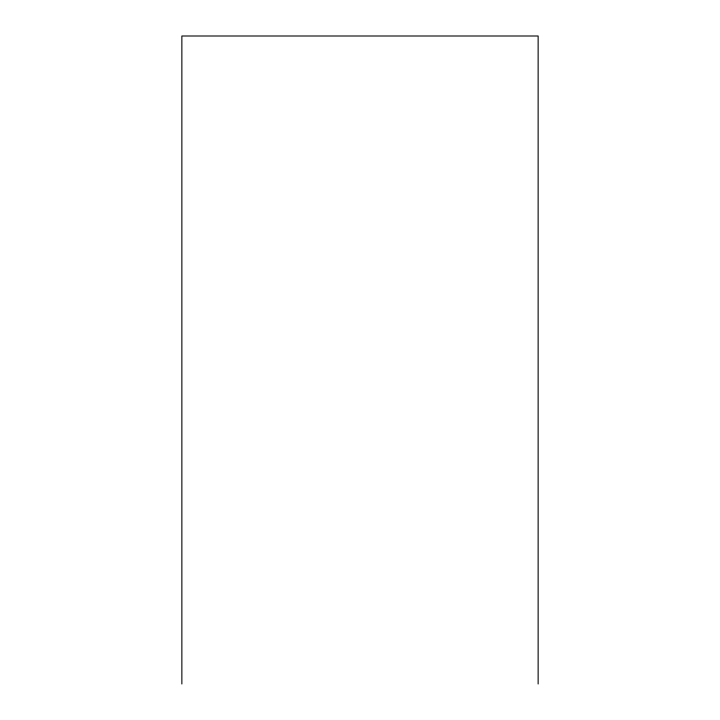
<?xml version="1.0" encoding="UTF-8"?>
<svg xmlns="http://www.w3.org/2000/svg" width="720" height="720" viewBox="0 0 720 720"><rect width="100%" height="100%" fill="white"/><g stroke="black" fill="none" stroke-linecap="round" stroke-linejoin="round"><path stroke-width="1.08" d="M538.137 684L538.137 36L181.863 36L181.863 684"/></g></svg>
